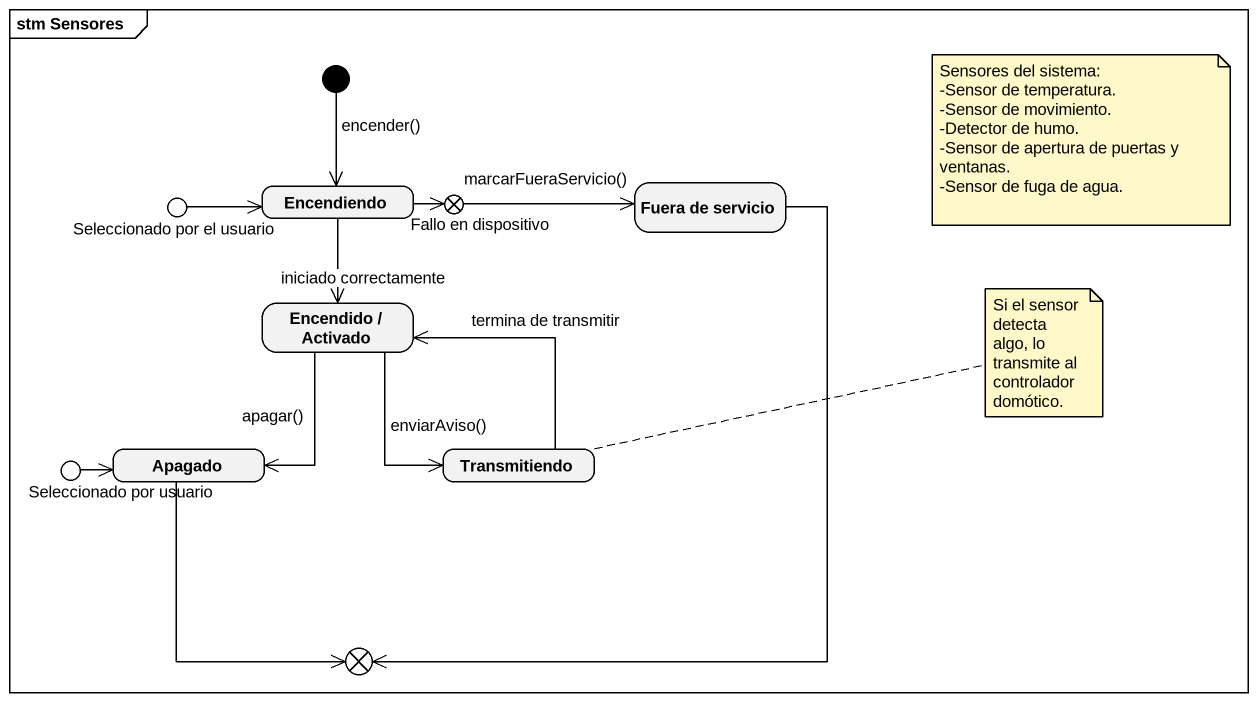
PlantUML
@startuml
mainframe stm Sensores
hide empty description
state "Fuera de servicio" as Fuera_de_servicio
state "Seleccionado por el usuario" as Seleccionado_por_el_usuario <<choice>>
state Encendiendo
state "Fallo en dispositivo" as Fallo_en_dispositivo <<choice>>
state "Encendido / Activado" as Encendido_Activado
state Apagado
state Transmitiendo
state "Seleccionado por usuario" as Seleccionado_por_usuario <<choice>>
state flowfinal1 <<end>>
[*] --> Encendiendo : encender()
Fuera_de_servicio --> flowfinal1
Seleccionado_por_el_usuario -right-> Encendiendo
Encendiendo -right-> Fallo_en_dispositivo
Encendiendo --> Encendido_Activado : iniciado correctamente
Fallo_en_dispositivo -right-> Fuera_de_servicio : marcarFueraServicio()
Encendido_Activado --> Apagado : apagar()
Encendido_Activado --> Transmitiendo : enviarAviso()
Apagado --> flowfinal1
Transmitiendo -up-> Encendido_Activado : termina de transmitir
Seleccionado_por_usuario -right-> Apagado
note as N1
  Sensores del sistema:
  -Sensor de temperatura.
  -Sensor de movimiento.
  -Detector de humo.
  -Sensor de apertura de puertas y ventanas.
  -Sensor de fuga de agua.
end note
note right of Transmitiendo : Si el sensor detecta algo, lo transmite al controlador domótico.
@enduml
